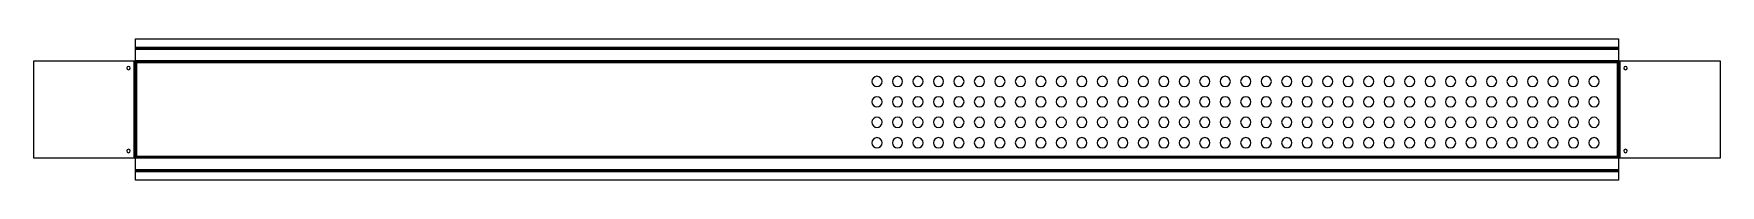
# Model space of a CAD drawing. Header units: millimetres. Extents: x -99 to 1547, y 0 to 138.
import ezdxf

# ---------------------------------------------------------------- set-up
doc = ezdxf.new("R2010")
doc.units = ezdxf.units.MM

msp = doc.modelspace()

# ---------------------------------------------------------------- linework, layer by layer
at = {"layer": 'BEND'}
for p, q in [((-0.2, 115.5), (-0.2, 22.5)), ((1447.8, 128.9), (0, 128.9)), ((1447.4, 115.7), (0.4, 115.7)), ((1448, 22.5), (1448, 115.5)), ((0.4, 22.4), (1447.4, 22.4)), ((0, 9.1), (1447.8, 9.1))]:
    msp.add_line(p, q, dxfattribs=at)
at = {"layer": 'BEND_EXTENT'}
for p, q in [((-1.4, 21.5), (-1.4, 116.5)), ((0, 130), (1447.8, 130)), ((1447.8, 127.8), (0, 127.8)), ((0, 116.8), (1447.8, 116.8)), ((1449.2, 116.5), (1449.2, 21.5)), ((1447.8, 21.3), (0, 21.3)), ((0, 10.3), (1447.8, 10.3)), ((1447.8, 8), (0, 8))]:
    msp.add_line(p, q, dxfattribs=at)
msp.add_lwpolyline([(1446.9, 23.5), (1446.9, 114.5), (0.9, 114.5), (0.9, 23.5)], close=True, dxfattribs=at)
at = {"layer": 'INTERIOR_PROFILES', "extrusion": (0, 0, -1)}
for centre, radius in [((6.9, 109.5), 1.7), ((-723.9, 96.5), 5), ((-743.9, 96.5), 5), ((-763.9, 96.5), 5), ((-783.9, 96.5), 5), ((-803.9, 96.5), 5), ((-823.9, 96.5), 5), ((-843.9, 96.5), 5), ((-863.9, 96.5), 5), ((-883.9, 96.5), 5), ((-903.9, 96.5), 5), ((-923.9, 96.5), 5), ((-943.9, 96.5), 5), ((-963.9, 96.5), 5), ((-983.9, 96.5), 5), ((-1003.9, 96.5), 5), ((-1023.9, 96.5), 5), ((-1043.9, 96.5), 5), ((-1063.9, 96.5), 5), ((-1083.9, 96.5), 5), ((-1103.9, 96.5), 5), ((-1123.9, 96.5), 5), ((-1143.9, 96.5), 5), ((-1163.9, 96.5), 5), ((-1183.9, 96.5), 5), ((-1203.9, 96.5), 5), ((-1223.9, 96.5), 5), ((-1243.9, 96.5), 5), ((-1263.9, 96.5), 5), ((-1283.9, 96.5), 5), ((-1303.9, 96.5), 5), ((-1323.9, 96.5), 5), ((-1343.9, 96.5), 5), ((-1363.9, 96.5), 5), ((-1383.9, 96.5), 5), ((-1403.9, 96.5), 5), ((-1423.9, 96.5), 5), ((-1454.7, 109.5), 1.7), ((-723.9, 76.5), 5), ((-743.9, 76.5), 5), ((-763.9, 76.5), 5), ((-783.9, 76.5), 5), ((-803.9, 76.5), 5), ((-823.9, 76.5), 5), ((-843.9, 76.5), 5), ((-863.9, 76.5), 5), ((-883.9, 76.5), 5), ((-903.9, 76.5), 5), ((-923.9, 76.5), 5), ((-943.9, 76.5), 5), ((-963.9, 76.5), 5), ((-983.9, 76.5), 5), ((-1003.9, 76.5), 5), ((-1023.9, 76.5), 5), ((-1043.9, 76.5), 5), ((-1063.9, 76.5), 5), ((-1083.9, 76.5), 5), ((-1103.9, 76.5), 5), ((-1123.9, 76.5), 5), ((-1143.9, 76.5), 5), ((-1163.9, 76.5), 5), ((-1183.9, 76.5), 5), ((-1203.9, 76.5), 5), ((-1223.9, 76.5), 5), ((-1243.9, 76.5), 5), ((-1263.9, 76.5), 5), ((-1283.9, 76.5), 5), ((-1303.9, 76.5), 5), ((-1323.9, 76.5), 5), ((-1343.9, 76.5), 5), ((-1363.9, 76.5), 5), ((-1383.9, 76.5), 5), ((-1403.9, 76.5), 5), ((-1423.9, 76.5), 5), ((-723.9, 56.5), 5), ((-743.9, 56.5), 5), ((-763.9, 56.5), 5), ((-783.9, 56.5), 5), ((-803.9, 56.5), 5), ((-823.9, 56.5), 5), ((-843.9, 56.5), 5), ((-863.9, 56.5), 5), ((-883.9, 56.5), 5), ((-903.9, 56.5), 5), ((-923.9, 56.5), 5), ((-943.9, 56.5), 5), ((-963.9, 56.5), 5), ((-983.9, 56.5), 5), ((-1003.9, 56.5), 5), ((-1023.9, 56.5), 5), ((-1043.9, 56.5), 5), ((-1063.9, 56.5), 5), ((-1083.9, 56.5), 5), ((-1103.9, 56.5), 5), ((-1123.9, 56.5), 5), ((-1143.9, 56.5), 5), ((-1163.9, 56.5), 5), ((-1183.9, 56.5), 5), ((-1203.9, 56.5), 5), ((-1223.9, 56.5), 5), ((-1243.9, 56.5), 5), ((-1263.9, 56.5), 5), ((-1283.9, 56.5), 5), ((-1303.9, 56.5), 5), ((-1323.9, 56.5), 5), ((-1343.9, 56.5), 5), ((-1363.9, 56.5), 5), ((-1383.9, 56.5), 5), ((-1403.9, 56.5), 5), ((-1423.9, 56.5), 5), ((-723.9, 36.5), 5), ((-743.9, 36.5), 5), ((-763.9, 36.5), 5), ((-783.9, 36.5), 5), ((-803.9, 36.5), 5), ((-823.9, 36.5), 5), ((-843.9, 36.5), 5), ((-863.9, 36.5), 5), ((-883.9, 36.5), 5), ((-903.9, 36.5), 5), ((-923.9, 36.5), 5), ((-943.9, 36.5), 5), ((-963.9, 36.5), 5), ((-983.9, 36.5), 5), ((-1003.9, 36.5), 5), ((-1023.9, 36.5), 5), ((-1043.9, 36.5), 5), ((-1063.9, 36.5), 5), ((-1083.9, 36.5), 5), ((-1103.9, 36.5), 5), ((-1123.9, 36.5), 5), ((-1143.9, 36.5), 5), ((-1163.9, 36.5), 5), ((-1183.9, 36.5), 5), ((-1203.9, 36.5), 5), ((-1223.9, 36.5), 5), ((-1243.9, 36.5), 5), ((-1263.9, 36.5), 5), ((-1283.9, 36.5), 5), ((-1303.9, 36.5), 5), ((-1323.9, 36.5), 5), ((-1343.9, 36.5), 5), ((-1363.9, 36.5), 5), ((-1383.9, 36.5), 5), ((-1403.9, 36.5), 5), ((-1423.9, 36.5), 5), ((6.9, 28.5), 1.7), ((-1454.7, 28.5), 1.7)]:
    msp.add_circle(centre, radius, dxfattribs=at)
at = {"layer": 'OUTER_PROFILES'}
msp.add_lwpolyline([(-1.4, 116.5), (0.9, 114.5), (0, 116.8), (0, 138), (1447.8, 138), (1447.8, 116.8), (1446.9, 114.5), (1449.2, 116.5), (1547.2, 116.5), (1547.2, 21.5), (1449.2, 21.5), (1446.9, 23.5), (1447.8, 21.3), (1447.8, 0), (0, 0), (0, 21.3), (0.9, 23.5), (-1.4, 21.5), (-99.4, 21.5), (-99.4, 116.5)], close=True, dxfattribs=at)

doc.saveas('drawing.dxf')
